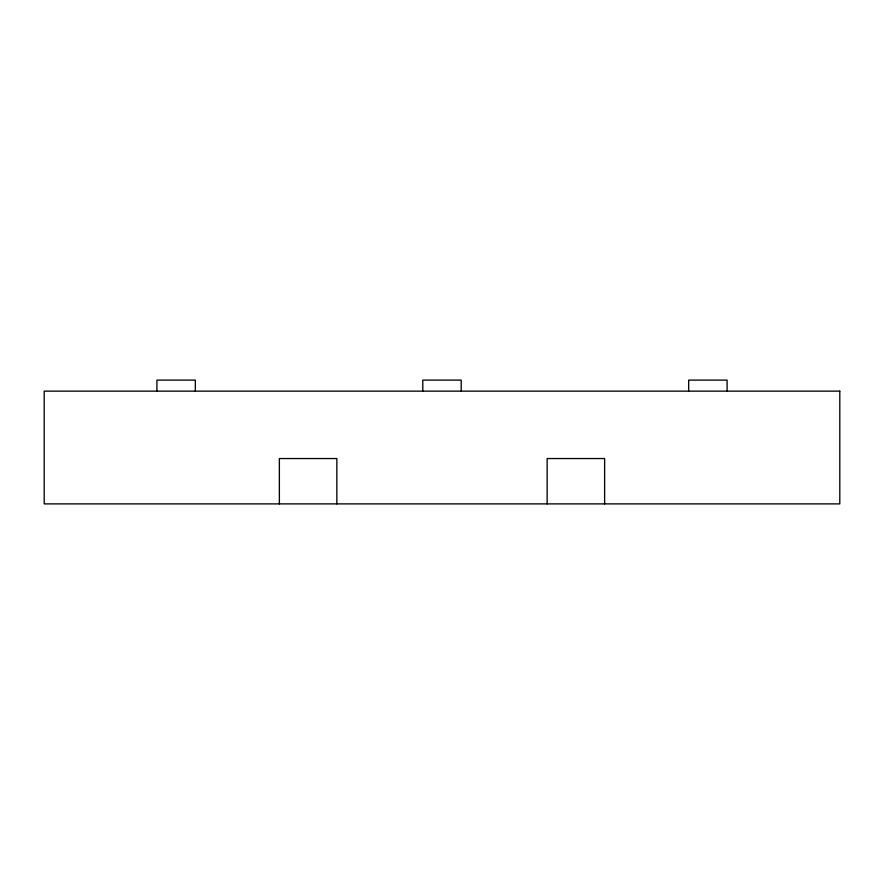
<?xml version="1.0" encoding="UTF-8"?>
<svg xmlns="http://www.w3.org/2000/svg" width="884" height="884" viewBox="0 0 884 884"><rect width="100%" height="100%" fill="white"/><g stroke="black" fill="none" stroke-linecap="round" stroke-linejoin="round"><path stroke-width="1.33" d="M727.09 391.137L727.09 380.109L688.658 380.109L688.658 391.137M604.623 503.891L604.623 458.542L547.152 458.542L547.152 503.891M461.216 391.137L461.216 380.109L422.784 380.109L422.784 391.137M336.848 503.891L336.848 458.542L279.377 458.542L279.377 503.891M195.342 391.137L195.342 380.109L156.91 380.109L156.91 391.137M839.8 391.137L44.2 391.137L44.2 503.891L839.8 503.891L839.8 391.137"/></g></svg>
